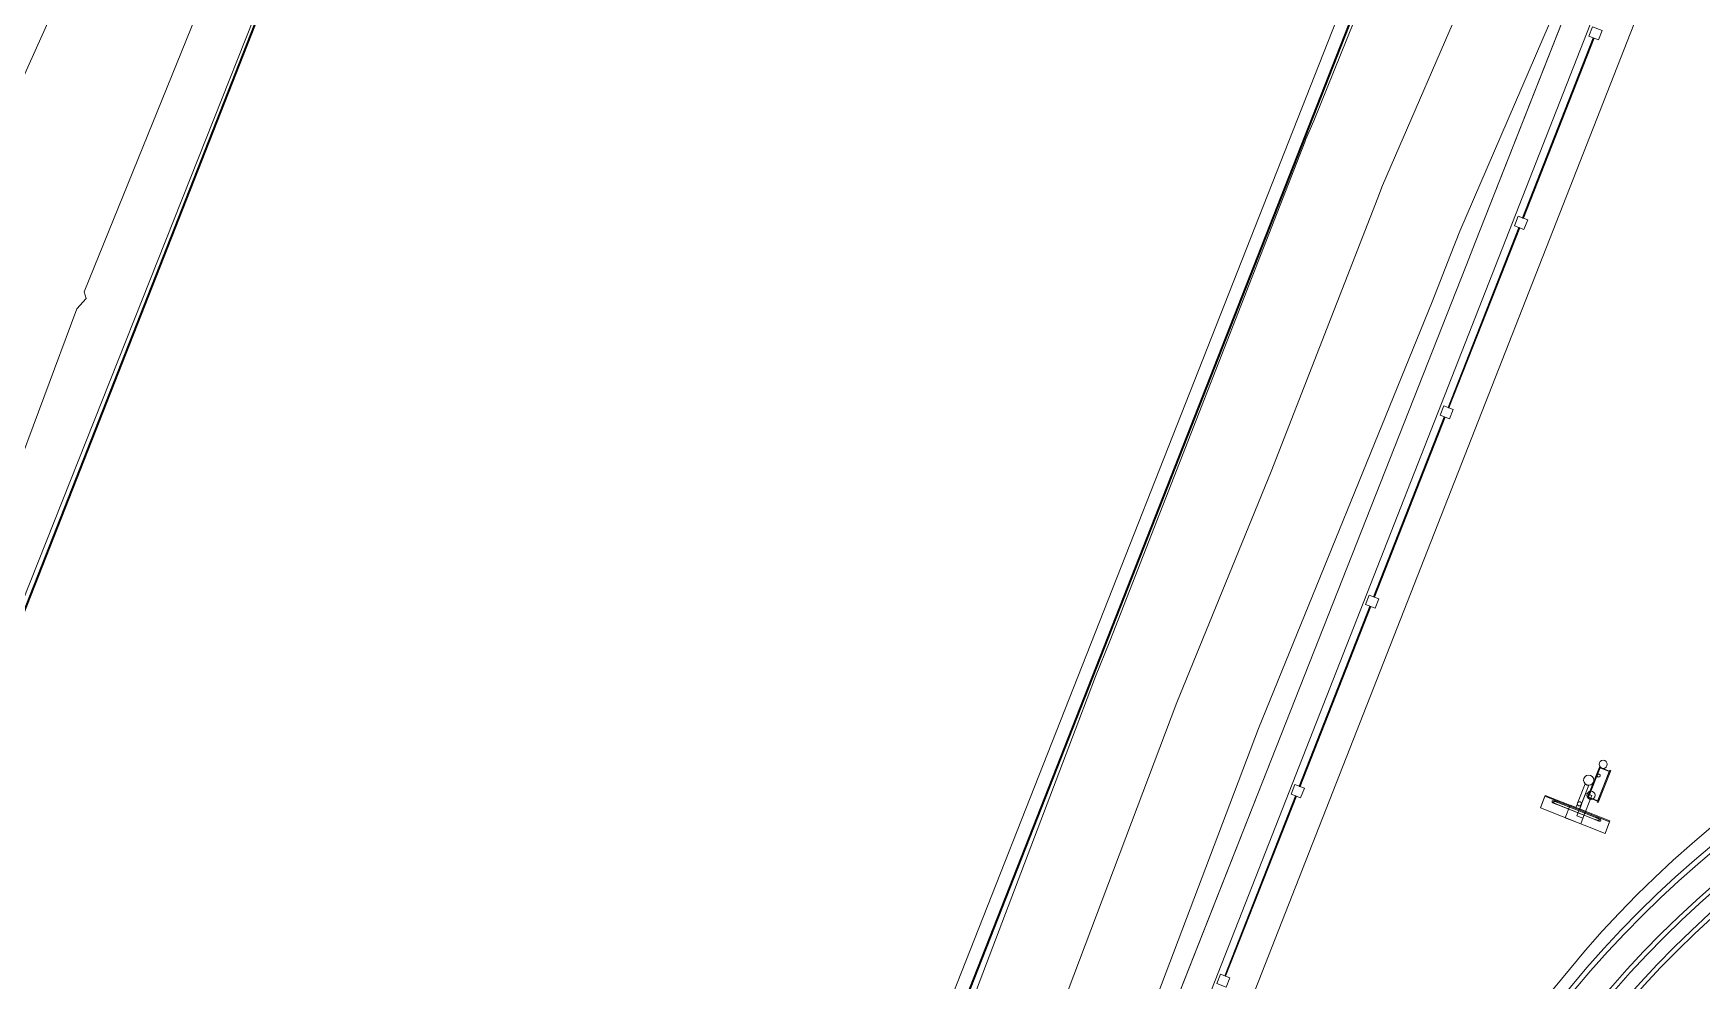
# Model space of a CAD drawing. Header units: metres. Extents: x -207 to 292, y -187 to 169.
# Drawn here: x -65.52 to -57.32, y -53.61 to -48.96 of the extents above; entities that cross this region are included whole.
import ezdxf

# ---------------------------------------------------------------- set-up
doc = ezdxf.new("R2010")
doc.units = ezdxf.units.M
for name, color, linetype, lineweight in [('A-GLAZ-CWMG', 7, 'Continuous', 9), ('C-TOPO', 7, 'Continuous', 9), ('C-TOPO-MAJR', 7, 'Continuous', 35), ('C-TOPO-MINR', 7, 'Continuous', 9), ('CERCO INTERIOR', 7, 'Continuous', 9), ('EQUIPOS PIS', 7, 'Continuous', 9), ('P-SANR-FIXT', 7, 'Continuous', 9), ('solera', 7, 'Continuous', 35)]:
    doc.layers.add(name, color=color, linetype=linetype, lineweight=lineweight)
doc.layers.add('PR10-ARQ-PL-001-Emplazamiento-C-1_dwg', color=7, linetype='Continuous', lineweight=9, true_color=0x767676)

# ---------------------------------------------------------------- blocks, each defined once
blk = doc.blocks.new('M_Estanque-Terraza - M_Estanque-Terraza-2331352-PLANTA EMPLAZAMIENTO ACTUALIZADO')
at = {"layer": 'P-SANR-FIXT'}
for radius, start in [(5.1516, 0), (5.1516, 0), (5.1266, 360), (5.1266, 360), (4.9983, 360), (4.9755, 360), (4.9059, 0), (4.8832, 0)]:
    blk.add_arc((0, 0), radius, start, 180, dxfattribs=at)
blk = doc.blocks.new('Circular Mullion - 5mm-2127248-PLANTA EMPLAZAMIENTO ACTUALIZADO')
at = {"layer": 'A-GLAZ-CWMG'}
for p, q in [((-107.6478, -45.3968), (-107.9974, -46.2801)), ((-107.6455, -45.3977), (-107.9951, -46.281)), ((-107.9951, -46.281), (-107.6455, -45.3977)), ((-107.9927, -46.2819), (-107.6432, -45.3986)), ((-107.6455, -45.3977), (-107.6478, -45.3968)), ((-107.6432, -45.3986), (-107.6455, -45.3977)), ((-107.9974, -46.2801), (-107.9951, -46.281)), ((-107.9951, -46.281), (-107.9927, -46.2819))]:
    blk.add_line(p, q, dxfattribs=at)
blk = doc.blocks.new('Rectangular Mullion - 50 x 50 mm-2128568-PLANTA EMPLAZAMIENTO ACTUALIZADO')
at = {"layer": 'A-GLAZ-CWMG'}
for p, q in [((0.025, 0.025), (-0.025, 0.025)), ((-0.025, 0.025), (-0.025, -0.025)), ((0.025, -0.025), (0.025, 0.025)), ((-0.025, -0.025), (0.025, -0.025))]:
    blk.add_line(p, q, dxfattribs=at)
blk = doc.blocks.new('Rectangular Mullion - 50 x 50 mm-2128569-PLANTA EMPLAZAMIENTO ACTUALIZADO')
at = {"layer": 'A-GLAZ-CWMG'}
for p, q in [((-0.025, -0.025), (-0.025, 0.025)), ((-0.025, 0.025), (0.025, 0.025)), ((0.025, 0.025), (0.025, -0.025)), ((0.025, -0.025), (-0.025, -0.025))]:
    blk.add_line(p, q, dxfattribs=at)
blk = doc.blocks.new('M_Tuberia Control-01 - M_Tuberia Control-01-2163993-PLANTA EMPLAZAMIENTO ACTUALIZADO')
at = {"layer": 'P-SANR-FIXT'}
for p, q in [((0.1525, 0.1709), (0.1475, 0.1709)), ((0.1475, 0.1709), (0.2138, 0.1709)), ((0.1475, 0.1709), (0.1475, -0.1709)), ((0.1475, 0.1709), (0.1475, -0.1709)), ((0.2138, 0.1709), (0.1525, 0.1709)), ((0.1525, 0.1709), (0.1525, -0.1709)), ((0.1525, 0.1709), (0.1525, -0.1709)), ((0.2138, -0.1709), (0.2138, 0.1709)), ((0.2138, 0.1709), (0.2138, -0.1709)), ((0.0845, 0.0836), (-0.0845, 0.0836)), ((-0.0845, 0.0836), (0.0845, 0.0836)), ((-0.0845, 0.0836), (-0.0845, 0.0784)), ((-0.0845, 0.0836), (-0.0845, 0.0784)), ((0.0845, 0.0784), (0.0845, 0.0836)), ((0.0845, 0.0836), (0.0845, 0.0784)), ((0.1573, 0.099), (0.1573, -0.0993)), ((0.1575, 0.1225), (0.1575, -0.1228)), ((0.1675, -0.1228), (0.1675, 0.1225)), ((0.1677, -0.0993), (0.1677, 0.099)), ((0.0845, 0.0784), (-0.0845, 0.0784)), ((-0.0845, 0.0784), (0.0845, 0.0784)), ((-0.0795, 0.0784), (0.0795, 0.0784)), ((0.0795, 0.0784), (-0.0795, 0.0784)), ((-0.0795, 0.025), (-0.0795, 0.0784)), ((-0.0795, 0.0784), (-0.0795, 0.025)), ((-0.0795, 0.025), (0.0795, 0.025)), ((0.0795, 0.025), (-0.0795, 0.025)), ((-0.077, 0.0784), (-0.077, 0.0294)), ((-0.077, 0.0294), (-0.077, 0.0784)), ((0.077, 0.0784), (-0.077, 0.0784)), ((-0.077, 0.0784), (0.077, 0.0784)), ((-0.077, 0.0294), (0.077, 0.0294)), ((0.077, 0.0294), (-0.077, 0.0294)), ((0.1244, 0.01), (0.0229, 0.01)), ((0.1244, 0.01), (0.0229, 0.01)), ((0.1841, 0.0423), (0.0646, 0.0423)), ((0.0646, 0.0423), (0.1841, 0.0423)), ((0.0646, 0.0423), (0.0646, 0.0103)), ((0.0646, 0.0423), (0.0646, 0.0103)), ((0.1841, 0.0103), (0.0646, 0.0103)), ((0.0646, 0.0103), (0.1841, 0.0103)), ((0.077, 0.0294), (0.077, 0.0784)), ((0.077, 0.0294), (0.077, 0.0784)), ((0.0795, 0.0784), (0.0795, 0.025)), ((0.0795, 0.0784), (0.0795, 0.025)), ((0.1475, 0.0111), (0.1244, 0.0111)), ((0.1244, 0.0111), (0.1244, 0.01)), ((0.2138, 0.0423), (0.1475, 0.0423)), ((0.1475, 0.0423), (0.2138, 0.0423)), ((0.1475, 0.0423), (0.1475, -0.0401)), ((0.1475, 0.0423), (0.1475, -0.0401)), ((0.1475, 0.0011), (0.1475, 0.0111)), ((0.1475, -0.0089), (0.1475, 0.0011)), ((0.1841, 0.0103), (0.1841, 0.0423)), ((0.1841, 0.0423), (0.1841, 0.0103)), ((0.2138, -0.0401), (0.2138, 0.0423)), ((0.2138, 0.0423), (0.2138, -0.0401)), ((0.0229, -0.01), (0.1244, -0.01)), ((0.0229, -0.01), (0.1244, -0.01)), ((0.129, -0.0089), (0.1475, -0.0089)), ((0.2138, -0.0401), (0.1475, -0.0401)), ((0.1475, -0.0401), (0.2138, -0.0401)), ((0.2138, -0.1709), (0.1475, -0.1709)), ((0.1475, -0.1709), (0.1525, -0.1709)), ((0.1525, -0.1709), (0.2138, -0.1709))]:
    blk.add_line(p, q, dxfattribs=at)
at = {"layer": 'P-SANR-FIXT', "flags": 128}
for points in [[(0.1573, 0.124), (0.1573, 0.124), (0.1573, 0.1239), (0.1573, 0.1238), (0.1573, 0.1237), (0.1573, 0.1235), (0.1573, 0.1233), (0.1573, 0.123), (0.1573, 0.1227), (0.1573, 0.1224), (0.1573, 0.122), (0.1573, 0.1216), (0.1573, 0.1212), (0.1573, 0.1207), (0.1573, 0.1202), (0.1573, 0.1196), (0.1573, 0.1191), (0.1573, 0.1184), (0.1573, 0.1178), (0.1573, 0.1171), (0.1573, 0.1164), (0.1573, 0.1157), (0.1573, 0.1149), (0.1573, 0.1142), (0.1573, 0.1133), (0.1573, 0.1125), (0.1573, 0.1117), (0.1573, 0.1108), (0.1573, 0.1099), (0.1573, 0.109), (0.1573, 0.1081), (0.1573, 0.1071), (0.1573, 0.1062), (0.1573, 0.1052), (0.1573, 0.1042), (0.1573, 0.1033), (0.1573, 0.1023), (0.1573, 0.1013), (0.1573, 0.1003), (0.1573, 0.0993), (0.1573, 0.099)], [(0.1677, 0.099), (0.1677, 0.1), (0.1677, 0.101), (0.1677, 0.102), (0.1677, 0.103), (0.1677, 0.104), (0.1677, 0.1049), (0.1677, 0.1059), (0.1677, 0.1069), (0.1677, 0.1078), (0.1677, 0.1087), (0.1677, 0.1097), (0.1677, 0.1105), (0.1677, 0.1114), (0.1677, 0.1123), (0.1677, 0.1131), (0.1677, 0.1139), (0.1677, 0.1147), (0.1677, 0.1155), (0.1677, 0.1162), (0.1677, 0.1169), (0.1677, 0.1176), (0.1677, 0.1183), (0.1677, 0.1189), (0.1677, 0.1195), (0.1677, 0.12), (0.1677, 0.1206), (0.1677, 0.1211), (0.1677, 0.1215), (0.1677, 0.1219), (0.1677, 0.1223), (0.1677, 0.1226), (0.1677, 0.123), (0.1677, 0.1232), (0.1677, 0.1235), (0.1677, 0.1236), (0.1677, 0.1238), (0.1677, 0.1239), (0.1677, 0.124), (0.1677, 0.124)], [(0.1573, -0.0993), (0.1573, -0.1003), (0.1573, -0.1013), (0.1573, -0.1023), (0.1573, -0.1033), (0.1573, -0.1042), (0.1573, -0.1052), (0.1573, -0.1062), (0.1573, -0.1071), (0.1573, -0.1081), (0.1573, -0.109), (0.1573, -0.1099), (0.1573, -0.1108), (0.1573, -0.1117), (0.1573, -0.1126), (0.1573, -0.1134), (0.1573, -0.1142), (0.1573, -0.115), (0.1573, -0.1158), (0.1573, -0.1165), (0.1573, -0.1172), (0.1573, -0.1179), (0.1573, -0.1185), (0.1573, -0.1192), (0.1573, -0.1198), (0.1573, -0.1203), (0.1573, -0.1208), (0.1573, -0.1213), (0.1573, -0.1218), (0.1573, -0.1222), (0.1573, -0.1226), (0.1573, -0.1229), (0.1573, -0.1232), (0.1573, -0.1235), (0.1573, -0.1237), (0.1573, -0.1239), (0.1573, -0.1241), (0.1573, -0.1242), (0.1573, -0.1242), (0.1573, -0.1243)], [(0.1677, -0.1243), (0.1677, -0.1243), (0.1677, -0.1242), (0.1677, -0.1241), (0.1677, -0.124), (0.1677, -0.1238), (0.1677, -0.1236), (0.1677, -0.1233), (0.1677, -0.123), (0.1677, -0.1227), (0.1677, -0.1223), (0.1677, -0.1219), (0.1677, -0.1215), (0.1677, -0.121), (0.1677, -0.1205), (0.1677, -0.1199), (0.1677, -0.1193), (0.1677, -0.1187), (0.1677, -0.1181), (0.1677, -0.1174), (0.1677, -0.1167), (0.1677, -0.116), (0.1677, -0.1152), (0.1677, -0.1144), (0.1677, -0.1136), (0.1677, -0.1128), (0.1677, -0.1119), (0.1677, -0.1111), (0.1677, -0.1102), (0.1677, -0.1093), (0.1677, -0.1083), (0.1677, -0.1074), (0.1677, -0.1064), (0.1677, -0.1055), (0.1677, -0.1045), (0.1677, -0.1035), (0.1677, -0.1025), (0.1677, -0.1015), (0.1677, -0.1005), (0.1677, -0.0995), (0.1677, -0.0993)]]:
    blk.add_lwpolyline(points, dxfattribs=at)
at = {"layer": 'P-SANR-FIXT'}
for centre, radius, start, end in [((0.1625, 0.124), 0.00518, 90, 270), ((0.1625, 0.124), 0.00518, 270, 90), ((-0.099, 0.0375), 0.02, 0, 180), ((-0.099, 0.0375), 0.02, 360, 180), ((-0.099, 0.0375), 0.02, 180, 360), ((-0.099, 0.0375), 0.02, 180, 360), ((-0.0394, 0.0375), 0.0075, 0, 180), ((-0.0394, 0.0375), 0.0075, 0, 180), ((-0.0394, 0.0375), 0.0075, 180, 360), ((-0.0394, 0.0375), 0.0075, 180, 0), ((0, 0), 0.025, 0, 180), ((0, 0), 0.025, 0, 180), ((0, 0), 0.025, 180, 360), ((0, 0), 0.025, 180, 0), ((0.0646, 0.0375), 0.02, 0, 180), ((0.0646, 0.0375), 0.02, 0, 180), ((0.0646, 0.0375), 0.02, 180, 360), ((0.0646, 0.0375), 0.02, 180, 0), ((0.1244, 0), 0.01, 0, 180), ((0.1244, 0), 0.01, 0, 180), ((0.1244, 0), 0.01, 180, 360), ((0.1244, 0), 0.01, 180, 0), ((0.1625, -0.1243), 0.00518, 90, 270), ((0.1625, -0.1243), 0.00518, 270, 90)]:
    blk.add_arc(centre, radius, start, end, dxfattribs=at)
for points, knots in [([(0.1625, 0.1188), (0.1622, 0.1188), (0.1617, 0.1189), (0.161, 0.119), (0.1606, 0.1192), (0.1602, 0.1194), (0.1598, 0.1196), (0.1595, 0.1198), (0.1591, 0.1201), (0.1588, 0.1203), (0.1586, 0.1206), (0.1584, 0.1209), (0.1582, 0.1211), (0.1581, 0.1212), (0.158, 0.1214), (0.1579, 0.1216), (0.1578, 0.1219), (0.1577, 0.1221), (0.1576, 0.1223), (0.1576, 0.1224), (0.1576, 0.1224), (0.1575, 0.1225), (0.1575, 0.1225), (0.1575, 0.1225), (0.1576, 0.1224), (0.1576, 0.1224), (0.1576, 0.1223), (0.1577, 0.1221), (0.1578, 0.1219), (0.1579, 0.1216), (0.158, 0.1214), (0.1581, 0.1212), (0.1582, 0.1211), (0.1584, 0.1209), (0.1586, 0.1206), (0.1588, 0.1203), (0.1591, 0.1201), (0.1595, 0.1198), (0.1598, 0.1196), (0.1602, 0.1194), (0.1606, 0.1192), (0.161, 0.119), (0.1617, 0.1189), (0.1622, 0.1188), (0.1625, 0.1188)], [0, 0, 0, 0, 0.055556, 0.083333, 0.111111, 0.138889, 0.166667, 0.194444, 0.222222, 0.25, 0.277778, 0.305556, 0.319444, 0.333333, 0.347222, 0.361111, 0.388889, 0.416667, 0.430556, 0.444444, 0.458333, 0.472222, 0.5, 0.527778, 0.541667, 0.555556, 0.569444, 0.583333, 0.611111, 0.638889, 0.652778, 0.666667, 0.680556, 0.694444, 0.722222, 0.75, 0.777778, 0.805556, 0.833333, 0.861111, 0.888889, 0.916667, 0.944444, 1, 1, 1, 1]), ([(0.1625, 0.1188), (0.1628, 0.1188), (0.1633, 0.1189), (0.164, 0.119), (0.1644, 0.1192), (0.1648, 0.1194), (0.1652, 0.1196), (0.1655, 0.1198), (0.1659, 0.1201), (0.1662, 0.1203), (0.1664, 0.1206), (0.1666, 0.1209), (0.1668, 0.1211), (0.1669, 0.1212), (0.167, 0.1214), (0.1671, 0.1216), (0.1672, 0.1219), (0.1673, 0.1221), (0.1674, 0.1223), (0.1674, 0.1224), (0.1674, 0.1224), (0.1675, 0.1225), (0.1675, 0.1225), (0.1675, 0.1225), (0.1674, 0.1224), (0.1674, 0.1224), (0.1674, 0.1223), (0.1673, 0.1221), (0.1672, 0.1219), (0.1671, 0.1216), (0.167, 0.1214), (0.1669, 0.1212), (0.1668, 0.1211), (0.1666, 0.1209), (0.1664, 0.1206), (0.1662, 0.1203), (0.1659, 0.1201), (0.1655, 0.1198), (0.1652, 0.1196), (0.1648, 0.1194), (0.1644, 0.1192), (0.164, 0.119), (0.1633, 0.1189), (0.1628, 0.1188), (0.1625, 0.1188)], [0, 0, 0, 0, 0.055556, 0.083333, 0.111111, 0.138889, 0.166667, 0.194444, 0.222222, 0.25, 0.277778, 0.305556, 0.319444, 0.333333, 0.347222, 0.361111, 0.388889, 0.416667, 0.430556, 0.444444, 0.458333, 0.472222, 0.5, 0.527778, 0.541667, 0.555556, 0.569444, 0.583333, 0.611111, 0.638889, 0.652778, 0.666667, 0.680556, 0.694444, 0.722222, 0.75, 0.777778, 0.805556, 0.833333, 0.861111, 0.888889, 0.916667, 0.944444, 1, 1, 1, 1]), ([(0.025, 0), (0.025, 0.0008), (0.0249, 0.0023), (0.0245, 0.0051), (0.0239, 0.0073), (0.0234, 0.0088), (0.0232, 0.0094), (0.023, 0.0097), (0.0229, 0.0099), (0.0229, 0.01), (0.0229, 0.01)], [0, 0, 0, 0, 0.142857, 0.285714, 0.571429, 0.678571, 0.785714, 0.839286, 0.892857, 1, 1, 1, 1]), ([(0.0229, 0.01), (0.0229, 0.01), (0.023, 0.0098), (0.0234, 0.0088), (0.0242, 0.0067), (0.0248, 0.0034), (0.025, 0.0012), (0.025, 0)], [0, 0, 0, 0, 0.142857, 0.285714, 0.571429, 0.785714, 1, 1, 1, 1]), ([(0.025, 0), (0.025, 0.0008), (0.0249, 0.0023), (0.0245, 0.0051), (0.0239, 0.0073), (0.0234, 0.0088), (0.0232, 0.0094), (0.023, 0.0097), (0.0229, 0.0099), (0.0229, 0.01), (0.0229, 0.01)], [0, 0, 0, 0, 0.142857, 0.285714, 0.571429, 0.678571, 0.785714, 0.839286, 0.892857, 1, 1, 1, 1]), ([(0.0229, 0.01), (0.0229, 0.01), (0.023, 0.0098), (0.0234, 0.0088), (0.0242, 0.0067), (0.0248, 0.0034), (0.025, 0.0012), (0.025, 0)], [0, 0, 0, 0, 0.142857, 0.285714, 0.571429, 0.785714, 1, 1, 1, 1]), ([(0.025, 0), (0.025, -0.0008), (0.0249, -0.0023), (0.0245, -0.0051), (0.0239, -0.0073), (0.0234, -0.0088), (0.0232, -0.0094), (0.023, -0.0097), (0.0229, -0.0099), (0.0229, -0.01), (0.0229, -0.01)], [0, 0, 0, 0, 0.142857, 0.285714, 0.571429, 0.678571, 0.785714, 0.839286, 0.892857, 1, 1, 1, 1]), ([(0.0229, -0.01), (0.0229, -0.01), (0.023, -0.0098), (0.0234, -0.0088), (0.0242, -0.0067), (0.0248, -0.0034), (0.025, -0.0012), (0.025, 0)], [0, 0, 0, 0, 0.142857, 0.285714, 0.571429, 0.785714, 1, 1, 1, 1]), ([(0.025, 0), (0.025, -0.0008), (0.0249, -0.0023), (0.0245, -0.0051), (0.0239, -0.0073), (0.0234, -0.0088), (0.0232, -0.0094), (0.023, -0.0097), (0.0229, -0.0099), (0.0229, -0.01), (0.0229, -0.01)], [0, 0, 0, 0, 0.142857, 0.285714, 0.571429, 0.678571, 0.785714, 0.839286, 0.892857, 1, 1, 1, 1]), ([(0.0229, -0.01), (0.0229, -0.01), (0.023, -0.0098), (0.0234, -0.0088), (0.0242, -0.0067), (0.0248, -0.0034), (0.025, -0.0012), (0.025, 0)], [0, 0, 0, 0, 0.142857, 0.285714, 0.571429, 0.785714, 1, 1, 1, 1]), ([(0.1144, 0), (0.1144, 0.0005), (0.1144, 0.0011), (0.1146, 0.002), (0.1147, 0.0027), (0.1149, 0.0033), (0.1151, 0.0039), (0.1154, 0.0045), (0.1157, 0.005), (0.116, 0.0055), (0.1164, 0.006), (0.1167, 0.0065), (0.1171, 0.0069), (0.1175, 0.0073), (0.118, 0.0078), (0.1186, 0.0082), (0.1192, 0.0086), (0.1198, 0.0089), (0.1209, 0.0094), (0.1224, 0.0099), (0.1237, 0.01), (0.1244, 0.01)], [0, 0, 0, 0, 0.071429, 0.107143, 0.142857, 0.178571, 0.214286, 0.25, 0.285714, 0.321429, 0.357143, 0.392857, 0.428571, 0.464286, 0.5, 0.571429, 0.607143, 0.642857, 0.714286, 0.857143, 1, 1, 1, 1]), ([(0.1244, 0.01), (0.1237, 0.01), (0.1224, 0.0099), (0.1209, 0.0094), (0.1198, 0.0089), (0.1192, 0.0086), (0.1188, 0.0083), (0.1183, 0.008), (0.1179, 0.0076), (0.1175, 0.0073), (0.1171, 0.0069), (0.1167, 0.0065), (0.1164, 0.006), (0.116, 0.0055), (0.1157, 0.005), (0.1154, 0.0045), (0.1151, 0.0039), (0.1149, 0.0033), (0.1147, 0.0027), (0.1146, 0.002), (0.1144, 0.0011), (0.1144, 0.0005), (0.1144, 0)], [0, 0, 0, 0, 0.142857, 0.285714, 0.357143, 0.392857, 0.428571, 0.464286, 0.5, 0.535714, 0.571429, 0.607143, 0.642857, 0.678571, 0.714286, 0.75, 0.785714, 0.821429, 0.857143, 0.892857, 0.928571, 1, 1, 1, 1]), ([(0.1144, 0), (0.1144, 0.0005), (0.1144, 0.0011), (0.1146, 0.002), (0.1147, 0.0027), (0.1149, 0.0033), (0.1151, 0.0039), (0.1154, 0.0045), (0.1157, 0.005), (0.116, 0.0055), (0.1164, 0.006), (0.1167, 0.0065), (0.1171, 0.0069), (0.1175, 0.0073), (0.118, 0.0078), (0.1186, 0.0082), (0.1192, 0.0086), (0.1198, 0.0089), (0.1209, 0.0094), (0.1224, 0.0099), (0.1237, 0.01), (0.1244, 0.01)], [0, 0, 0, 0, 0.071429, 0.107143, 0.142857, 0.178571, 0.214286, 0.25, 0.285714, 0.321429, 0.357143, 0.392857, 0.428571, 0.464286, 0.5, 0.571429, 0.607143, 0.642857, 0.714286, 0.857143, 1, 1, 1, 1]), ([(0.1244, 0.01), (0.1237, 0.01), (0.1224, 0.0099), (0.1209, 0.0094), (0.1198, 0.0089), (0.1192, 0.0086), (0.1188, 0.0083), (0.1183, 0.008), (0.1179, 0.0076), (0.1175, 0.0073), (0.1171, 0.0069), (0.1167, 0.0065), (0.1164, 0.006), (0.116, 0.0055), (0.1157, 0.005), (0.1154, 0.0045), (0.1151, 0.0039), (0.1149, 0.0033), (0.1147, 0.0027), (0.1146, 0.002), (0.1144, 0.0011), (0.1144, 0.0005), (0.1144, 0)], [0, 0, 0, 0, 0.142857, 0.285714, 0.357143, 0.392857, 0.428571, 0.464286, 0.5, 0.535714, 0.571429, 0.607143, 0.642857, 0.678571, 0.714286, 0.75, 0.785714, 0.821429, 0.857143, 0.892857, 0.928571, 1, 1, 1, 1]), ([(0.1343, 0.0011), (0.1342, 0.0016), (0.1341, 0.0022), (0.1339, 0.003), (0.1337, 0.0036), (0.1334, 0.0042), (0.1332, 0.0048), (0.1329, 0.0052), (0.1327, 0.0056), (0.1325, 0.0058), (0.1323, 0.0061), (0.1321, 0.0064), (0.1318, 0.0067), (0.1314, 0.0071), (0.1311, 0.0074), (0.1309, 0.0075), (0.1307, 0.0077), (0.1304, 0.008), (0.13, 0.0082), (0.1296, 0.0085), (0.1293, 0.0087), (0.1292, 0.0088), (0.1291, 0.0088), (0.1289, 0.0089), (0.1288, 0.009), (0.1285, 0.0091), (0.128, 0.0093), (0.1276, 0.0095), (0.1272, 0.0096), (0.1269, 0.0097), (0.1266, 0.0098), (0.1262, 0.0098), (0.1255, 0.01), (0.1248, 0.01), (0.1244, 0.01)], [0, 0, 0, 0, 0.083333, 0.125, 0.166667, 0.208333, 0.25, 0.291667, 0.3125, 0.333333, 0.354167, 0.375, 0.416667, 0.458333, 0.479167, 0.5, 0.520833, 0.541667, 0.583333, 0.625, 0.645833, 0.65625, 0.666667, 0.677083, 0.6875, 0.708333, 0.75, 0.791667, 0.8125, 0.833333, 0.854167, 0.875, 0.916667, 1, 1, 1, 1]), ([(0.1244, 0.01), (0.1248, 0.01), (0.1255, 0.01), (0.1262, 0.0098), (0.1266, 0.0098), (0.1269, 0.0097), (0.1272, 0.0096), (0.1276, 0.0095), (0.128, 0.0093), (0.1285, 0.0091), (0.1288, 0.009), (0.1289, 0.0089), (0.1291, 0.0088), (0.1292, 0.0088), (0.1293, 0.0087), (0.1296, 0.0085), (0.13, 0.0082), (0.1304, 0.008), (0.1307, 0.0077), (0.1309, 0.0075), (0.1311, 0.0074), (0.1314, 0.0071), (0.1318, 0.0067), (0.1321, 0.0064), (0.1323, 0.0061), (0.1325, 0.0058), (0.1327, 0.0056), (0.1329, 0.0052), (0.1332, 0.0048), (0.1334, 0.0042), (0.1337, 0.0036), (0.1339, 0.003), (0.1341, 0.0022), (0.1342, 0.0016), (0.1343, 0.0011)], [0, 0, 0, 0, 0.083333, 0.125, 0.145833, 0.166667, 0.1875, 0.208333, 0.25, 0.291667, 0.3125, 0.322917, 0.333333, 0.34375, 0.354167, 0.375, 0.416667, 0.458333, 0.479167, 0.5, 0.520833, 0.541667, 0.583333, 0.625, 0.645833, 0.666667, 0.6875, 0.708333, 0.75, 0.791667, 0.833333, 0.875, 0.916667, 1, 1, 1, 1]), ([(0.1344, 0), (0.1344, -0.0006), (0.1343, -0.0015), (0.134, -0.0025), (0.1337, -0.0036), (0.1332, -0.0047), (0.1324, -0.0059), (0.1317, -0.0068), (0.1312, -0.0073), (0.1309, -0.0075), (0.1307, -0.0077), (0.1305, -0.0079), (0.1302, -0.0081), (0.1299, -0.0084), (0.1295, -0.0086), (0.1293, -0.0087), (0.1292, -0.0087), (0.1291, -0.0088), (0.129, -0.0088), (0.129, -0.0089), (0.129, -0.0088), (0.1291, -0.0088), (0.1292, -0.0087), (0.1293, -0.0087), (0.1295, -0.0086), (0.1299, -0.0084), (0.1302, -0.0081), (0.1305, -0.0079), (0.1307, -0.0077), (0.1309, -0.0075), (0.1312, -0.0073), (0.1317, -0.0068), (0.1324, -0.0059), (0.1332, -0.0047), (0.1337, -0.0036), (0.134, -0.0025), (0.1343, -0.0015), (0.1344, -0.0006), (0.1344, 0)], [0, 0, 0, 0, 0.055556, 0.083333, 0.111111, 0.166667, 0.222222, 0.277778, 0.305556, 0.319444, 0.333333, 0.347222, 0.361111, 0.388889, 0.416667, 0.430556, 0.444444, 0.458333, 0.472222, 0.5, 0.527778, 0.541667, 0.555556, 0.569444, 0.583333, 0.611111, 0.638889, 0.652778, 0.666667, 0.680556, 0.694444, 0.722222, 0.777778, 0.833333, 0.888889, 0.916667, 0.944444, 1, 1, 1, 1]), ([(0.1244, -0.01), (0.1237, -0.01), (0.1224, -0.0099), (0.1209, -0.0094), (0.1198, -0.0089), (0.1192, -0.0086), (0.1188, -0.0083), (0.1183, -0.008), (0.1179, -0.0076), (0.1175, -0.0073), (0.1171, -0.0069), (0.1167, -0.0065), (0.1164, -0.006), (0.116, -0.0055), (0.1157, -0.005), (0.1154, -0.0045), (0.1151, -0.0039), (0.1149, -0.0033), (0.1147, -0.0027), (0.1146, -0.002), (0.1144, -0.0011), (0.1144, -0.0005), (0.1144, 0)], [0, 0, 0, 0, 0.142857, 0.285714, 0.357143, 0.392857, 0.428571, 0.464286, 0.5, 0.535714, 0.571429, 0.607143, 0.642857, 0.678571, 0.714286, 0.75, 0.785714, 0.821429, 0.857143, 0.892857, 0.928571, 1, 1, 1, 1]), ([(0.1144, 0), (0.1144, -0.0005), (0.1144, -0.0011), (0.1146, -0.002), (0.1147, -0.0027), (0.1149, -0.0033), (0.1151, -0.0039), (0.1154, -0.0045), (0.1157, -0.005), (0.116, -0.0055), (0.1164, -0.006), (0.1167, -0.0065), (0.1171, -0.0069), (0.1175, -0.0073), (0.118, -0.0078), (0.1186, -0.0082), (0.1192, -0.0086), (0.1198, -0.0089), (0.1209, -0.0094), (0.1224, -0.0099), (0.1237, -0.01), (0.1244, -0.01)], [0, 0, 0, 0, 0.071429, 0.107143, 0.142857, 0.178571, 0.214286, 0.25, 0.285714, 0.321429, 0.357143, 0.392857, 0.428571, 0.464286, 0.5, 0.571429, 0.607143, 0.642857, 0.714286, 0.857143, 1, 1, 1, 1]), ([(0.1144, 0), (0.1144, -0.0005), (0.1144, -0.0011), (0.1146, -0.002), (0.1147, -0.0027), (0.1149, -0.0033), (0.1151, -0.0039), (0.1154, -0.0045), (0.1157, -0.005), (0.116, -0.0055), (0.1164, -0.006), (0.1167, -0.0065), (0.1171, -0.0069), (0.1175, -0.0073), (0.118, -0.0078), (0.1186, -0.0082), (0.1192, -0.0086), (0.1198, -0.0089), (0.1209, -0.0094), (0.1224, -0.0099), (0.1237, -0.01), (0.1244, -0.01)], [0, 0, 0, 0, 0.071429, 0.107143, 0.142857, 0.178571, 0.214286, 0.25, 0.285714, 0.321429, 0.357143, 0.392857, 0.428571, 0.464286, 0.5, 0.571429, 0.607143, 0.642857, 0.714286, 0.857143, 1, 1, 1, 1]), ([(0.1244, -0.01), (0.1237, -0.01), (0.1224, -0.0099), (0.1209, -0.0094), (0.1198, -0.0089), (0.1192, -0.0086), (0.1188, -0.0083), (0.1183, -0.008), (0.1179, -0.0076), (0.1175, -0.0073), (0.1171, -0.0069), (0.1167, -0.0065), (0.1164, -0.006), (0.116, -0.0055), (0.1157, -0.005), (0.1154, -0.0045), (0.1151, -0.0039), (0.1149, -0.0033), (0.1147, -0.0027), (0.1146, -0.002), (0.1144, -0.0011), (0.1144, -0.0005), (0.1144, 0)], [0, 0, 0, 0, 0.142857, 0.285714, 0.357143, 0.392857, 0.428571, 0.464286, 0.5, 0.535714, 0.571429, 0.607143, 0.642857, 0.678571, 0.714286, 0.75, 0.785714, 0.821429, 0.857143, 0.892857, 0.928571, 1, 1, 1, 1]), ([(0.1625, -0.1191), (0.1622, -0.1191), (0.1617, -0.1191), (0.161, -0.1193), (0.1606, -0.1194), (0.1602, -0.1196), (0.1598, -0.1198), (0.1595, -0.1201), (0.1591, -0.1203), (0.1588, -0.1206), (0.1586, -0.1209), (0.1584, -0.1211), (0.1582, -0.1213), (0.1581, -0.1215), (0.158, -0.1216), (0.1579, -0.1218), (0.1578, -0.1221), (0.1577, -0.1224), (0.1576, -0.1225), (0.1576, -0.1226), (0.1576, -0.1227), (0.1575, -0.1228), (0.1575, -0.1228), (0.1575, -0.1228), (0.1576, -0.1227), (0.1576, -0.1226), (0.1576, -0.1225), (0.1577, -0.1224), (0.1578, -0.1221), (0.1579, -0.1218), (0.158, -0.1216), (0.1581, -0.1215), (0.1582, -0.1213), (0.1584, -0.1211), (0.1586, -0.1209), (0.1588, -0.1206), (0.1591, -0.1203), (0.1595, -0.1201), (0.1598, -0.1198), (0.1602, -0.1196), (0.1606, -0.1194), (0.161, -0.1193), (0.1617, -0.1191), (0.1622, -0.1191), (0.1625, -0.1191)], [0, 0, 0, 0, 0.055556, 0.083333, 0.111111, 0.138889, 0.166667, 0.194444, 0.222222, 0.25, 0.277778, 0.305556, 0.319444, 0.333333, 0.347222, 0.361111, 0.388889, 0.416667, 0.430556, 0.444444, 0.458333, 0.472222, 0.5, 0.527778, 0.541667, 0.555556, 0.569444, 0.583333, 0.611111, 0.638889, 0.652778, 0.666667, 0.680556, 0.694444, 0.722222, 0.75, 0.777778, 0.805556, 0.833333, 0.861111, 0.888889, 0.916667, 0.944444, 1, 1, 1, 1]), ([(0.1625, -0.1191), (0.1628, -0.1191), (0.1633, -0.1191), (0.164, -0.1193), (0.1644, -0.1194), (0.1648, -0.1196), (0.1652, -0.1198), (0.1655, -0.1201), (0.1659, -0.1203), (0.1662, -0.1206), (0.1664, -0.1209), (0.1666, -0.1211), (0.1668, -0.1213), (0.1669, -0.1215), (0.167, -0.1216), (0.1671, -0.1218), (0.1672, -0.1221), (0.1673, -0.1224), (0.1674, -0.1225), (0.1674, -0.1226), (0.1674, -0.1227), (0.1675, -0.1228), (0.1675, -0.1228), (0.1675, -0.1228), (0.1674, -0.1227), (0.1674, -0.1226), (0.1674, -0.1225), (0.1673, -0.1224), (0.1672, -0.1221), (0.1671, -0.1218), (0.167, -0.1216), (0.1669, -0.1215), (0.1668, -0.1213), (0.1666, -0.1211), (0.1664, -0.1209), (0.1662, -0.1206), (0.1659, -0.1203), (0.1655, -0.1201), (0.1652, -0.1198), (0.1648, -0.1196), (0.1644, -0.1194), (0.164, -0.1193), (0.1633, -0.1191), (0.1628, -0.1191), (0.1625, -0.1191)], [0, 0, 0, 0, 0.055556, 0.083333, 0.111111, 0.138889, 0.166667, 0.194444, 0.222222, 0.25, 0.277778, 0.305556, 0.319444, 0.333333, 0.347222, 0.361111, 0.388889, 0.416667, 0.430556, 0.444444, 0.458333, 0.472222, 0.5, 0.527778, 0.541667, 0.555556, 0.569444, 0.583333, 0.611111, 0.638889, 0.652778, 0.666667, 0.680556, 0.694444, 0.722222, 0.75, 0.777778, 0.805556, 0.833333, 0.861111, 0.888889, 0.916667, 0.944444, 1, 1, 1, 1])]:
    blk.add_open_spline(points, degree=3, knots=knots, dxfattribs=at)
for points in [[(0.1344, 0), (0.1344, 0.0002), (0.1343, 0.0006), (0.1343, 0.0009), (0.1343, 0.0011)], [(0.1343, 0.0011), (0.1343, 0.0009), (0.1343, 0.0006), (0.1344, 0.0002), (0.1344, 0)]]:
    blk.add_open_spline(points, degree=3, dxfattribs=at)
blk = doc.blocks.new('YADRAN_LASQUEMAS_ARQ_MO_002_TERRAZAS_rvt-1-PLANTA EMPLAZAMIENTO ACTUALIZADO')
at = {"layer": 'A-GLAZ-CWMG', "lineweight": 9, "extrusion": (0, 0, -1), "rotation": 291.4608217990221}
for name, p in [('Rectangular Mullion - 50 x 50 mm-2128568-PLANTA EMPLAZAMIENTO ACTUALIZADO', (57.8443, -48.9592)), ('Rectangular Mullion - 50 x 50 mm-2128569-PLANTA EMPLAZAMIENTO ACTUALIZADO', (57.8443, -48.9592)), ('Rectangular Mullion - 50 x 50 mm-2128568-PLANTA EMPLAZAMIENTO ACTUALIZADO', (58.2102, -49.8899)), ('Rectangular Mullion - 50 x 50 mm-2128569-PLANTA EMPLAZAMIENTO ACTUALIZADO', (58.2102, -49.8899)), ('Rectangular Mullion - 50 x 50 mm-2128568-PLANTA EMPLAZAMIENTO ACTUALIZADO', (58.5761, -50.8205)), ('Rectangular Mullion - 50 x 50 mm-2128569-PLANTA EMPLAZAMIENTO ACTUALIZADO', (58.5761, -50.8205)), ('Rectangular Mullion - 50 x 50 mm-2128568-PLANTA EMPLAZAMIENTO ACTUALIZADO', (58.9419, -51.7512)), ('Rectangular Mullion - 50 x 50 mm-2128569-PLANTA EMPLAZAMIENTO ACTUALIZADO', (58.9419, -51.7512)), ('Rectangular Mullion - 50 x 50 mm-2128568-PLANTA EMPLAZAMIENTO ACTUALIZADO', (59.3078, -52.6819)), ('Rectangular Mullion - 50 x 50 mm-2128569-PLANTA EMPLAZAMIENTO ACTUALIZADO', (59.3078, -52.6819)), ('Rectangular Mullion - 50 x 50 mm-2128568-PLANTA EMPLAZAMIENTO ACTUALIZADO', (59.6737, -53.6125)), ('Rectangular Mullion - 50 x 50 mm-2128569-PLANTA EMPLAZAMIENTO ACTUALIZADO', (59.6737, -53.6125))]:
    blk.add_blockref(name, p, dxfattribs=at)
at = {"layer": 'A-GLAZ-CWMG', "lineweight": 9}
for p, rotation in [((-165.7439, -95.5068), 180.1291782009755), ((-165.7439, -95.5068), 180.1291782009755), ((-165.7439, -95.5068), 180.1291782009755), ((-165.7439, -95.5068), 180.1291782009755), ((-166.1098, -96.4375), 180.1291782009783), ((-166.1098, -96.4375), 180.1291782009783), ((-166.1098, -96.4375), 180.1291782009783), ((-166.1098, -96.4375), 180.1291782009783), ((-166.4757, -97.3682), 180.1291782009783), ((-166.4757, -97.3682), 180.1291782009783), ((-166.4757, -97.3682), 180.1291782009783), ((-166.4757, -97.3682), 180.1291782009783), ((-166.8415, -98.2988), 180.1291782009755), ((-166.8415, -98.2988), 180.1291782009755), ((-166.8415, -98.2988), 180.1291782009783), ((-166.8415, -98.2988), 180.1291782009783), ((-167.2074, -99.2295), 180.1291782009783), ((-167.2074, -99.2295), 180.1291782009783), ((-167.2074, -99.2295), 180.1291782009783), ((-167.2074, -99.2295), 180.1291782009783)]:
    blk.add_blockref('Circular Mullion - 5mm-2127248-PLANTA EMPLAZAMIENTO ACTUALIZADO', p, dxfattribs=dict(at, rotation=rotation))
at = {"layer": 'P-SANR-FIXT', "lineweight": 9}
for name, p, rotation in [('M_Estanque-Terraza - M_Estanque-Terraza-2331352-PLANTA EMPLAZAMIENTO ACTUALIZADO', (-53.9893, -56.9188), 73.44705275205663), ('M_Tuberia Control-01 - M_Tuberia Control-01-2163993-PLANTA EMPLAZAMIENTO ACTUALIZADO', (-57.878, -52.6281), 248.4099999999985)]:
    blk.add_blockref(name, p, dxfattribs=dict(at, rotation=rotation))
blk = doc.blocks.new('PR10-ARQ-PL-001-Emplazamiento-C-1_dwg-674643-PLANTA EMPLAZAMIENTO ACTUALIZADO')
at = {"layer": 'C-TOPO', "flags": 128}
for points in [[(-71.8383, -65.2199), (-71.212, -64.6253), (-70.6548, -63.9654), (-70.1735, -63.2484), (-69.7739, -62.4828), (-54.4726, -23.6109)], [(-71.8383, -65.2199), (-71.212, -64.6253), (-70.6548, -63.9654), (-70.1735, -63.2484), (-69.7739, -62.4828), (-54.4726, -23.6109)], [(-72.4963, -65.73), (-70.1118, -62.965), (-69.1826, -60.839), (-63.6918, -47.004), (-60.8883, -39.938), (-50.0873, -12.602), (-46.44, -3.287), (-41.4612, 9.619), (-41.2349, 10.888), (-41.4753, 13.094), (-42.085, 14.749), (-43.2795, 16.487), (-45.8128, 18.344)], [(-45.1633, -13.6217), (-58.6543, -47.8947), (-65.3734, -64.9642), (-65.5549, -65.8114), (-65.638, -66.6738), (-65.6215, -67.5401), (-65.5057, -68.3987), (-65.2922, -69.2384), (-65.2408, -69.3733), (-64.9836, -70.048), (-64.5842, -70.8169), (-64.0992, -71.5348), (-63.535, -72.1923), (-62.899, -72.7808), (-62.1997, -73.2923), (-61.4463, -73.7202), (-49.7008, -78.3357), (-47.3327, -79.2663), (-34.5353, -84.2951), (-34.5071, -84.3062), (-33.6574, -84.4757), (-32.7939, -84.5477), (-31.9279, -84.5212)], [(-31.9279, -84.5212), (-32.7939, -84.5477), (-33.6574, -84.4757), (-34.5071, -84.3062), (-34.5353, -84.2951), (-47.3327, -79.2663), (-49.7008, -78.3357), (-61.4463, -73.7202), (-62.1997, -73.2923), (-62.899, -72.7808), (-63.535, -72.1923), (-64.0992, -71.5348), (-64.5842, -70.8169), (-64.9836, -70.048), (-65.2408, -69.3733), (-65.2922, -69.2384), (-65.5057, -68.3987), (-65.6215, -67.5401), (-65.638, -66.6738), (-65.5549, -65.8114), (-65.3734, -64.9642), (-58.6543, -47.8947), (-45.1633, -13.6217)], [(-38.5222, 3.3725), (-63.7955, -60.7665), (-64.7868, -63.3025), (-65.4417, -65.5595), (-65.5127, -67.7955), (-65.1875, -69.3405), (-63.7201, -71.9055), (-61.8561, -73.5375), (-59.3298, -74.6215), (-56.1311, -75.9085), (-44.7275, -80.4825), (-36.2103, -83.8085), (-33.8783, -84.4315), (-31.1411, -84.3925), (-28.353, -83.2365), (-25.9685, -80.4715), (-25.0393, -78.3455), (-19.5485, -64.5105), (-16.745, -57.4445), (-5.944, -30.1085), (-2.2967, -20.7935)], [(-64.4001, -68.2952), (-64.5028, -67.6859), (-64.533, -67.5065), (-64.5357, -67.4479), (-64.5701, -66.7076), (-64.5108, -65.91), (-64.4211, -65.4557), (-64.3904, -65.2999), (-64.3559, -65.1254), (-64.1078, -64.365), (-63.8051, -63.5977), (-63.2443, -62.1762), (-63.2359, -62.1547), (-62.7938, -61.0341), (-62.7441, -60.9081), (-62.0252, -59.0855), (-61.6145, -58.0445), (-61.608, -58.0281), (-60.5419, -55.3255), (-60.4999, -55.2191), (-59.3913, -52.4087), (-58.4825, -50.1048), (-58.4324, -49.9778), (-57.6575, -48.0133)], [(-57.6575, -48.0133), (-58.4324, -49.9778), (-58.4825, -50.1048), (-59.3913, -52.4087), (-60.4999, -55.2191), (-60.5419, -55.3255), (-61.608, -58.0281), (-61.6145, -58.0445), (-62.0252, -59.0855), (-62.7441, -60.9081), (-62.7938, -61.0341), (-63.2359, -62.1547), (-63.2443, -62.1762), (-63.8051, -63.5977), (-64.1078, -64.365), (-64.3559, -65.1254), (-64.3904, -65.2999), (-64.4211, -65.4557), (-64.5108, -65.91), (-64.5701, -66.7076), (-64.5357, -67.4479), (-64.533, -67.5065), (-64.5028, -67.6859), (-64.4001, -68.2952)]]:
    blk.add_lwpolyline(points, dxfattribs=at)
at = {"layer": 'C-TOPO-MAJR', "color": 1, "lineweight": 9, "true_color": 0xff0000, "flags": 128}
blk.add_lwpolyline([(-63.521, -60.5059), (-62.5501, -58.2351), (-62.589, -58.0335), (-62.5884, -58.0322), (-61.5416, -55.3667), (-61.4557, -55.1527), (-61.4524, -55.1441), (-60.3829, -52.3343), (-60.3012, -52.1185), (-60.2306, -51.9453), (-59.2718, -49.4879), (-59.2696, -49.4821), (-59.229, -49.3882), (-57.7873, -45.82)], dxfattribs=at)
at = {"layer": 'C-TOPO-MINR', "color": 9, "true_color": 0xc0c0c0, "flags": 128}
for points in [[(-64.2169, -47.627), (-65.2714, -50.2286), (-65.2619, -50.261), (-65.307, -50.3123), (-65.6315, -51.1832), (-67.0572, -54.8972), (-67.0767, -54.9059), (-67.3314, -55.5488), (-67.3231, -55.5549), (-68.2762, -57.9895), (-68.4721, -58.4705), (-69.3508, -60.7396), (-69.3461, -60.7625), (-69.3637, -60.7743), (-69.4301, -60.9422), (-70.1979, -62.7281), (-70.2359, -62.8435), (-70.2571, -62.8531), (-70.3388, -62.9586), (-70.4483, -63.0752), (-72.4281, -65.442)], [(-71.8043, -63.5197), (-71.2534, -62.9328), (-70.8426, -62.4022), (-70.7357, -62.3539), (-70.5449, -61.7737), (-70.3531, -61.3274), (-70.039, -60.5332), (-69.9556, -60.4776), (-69.9781, -60.3689), (-69.7619, -59.8108), (-68.9005, -57.6958), (-68.6829, -57.1399), (-68.7181, -57.114), (-67.6346, -54.3784), (-67.5514, -54.3414), (-67.2229, -53.4856), (-66.0038, -50.2141), (-65.8342, -50.0214), (-65.8702, -49.8994), (-65.6276, -49.3011), (-64.4523, -46.6812)], [(-61.9727, -58.9524), (-62.1488, -58.0384), (-62.1456, -58.0303), (-61.5716, -56.5688), (-61.0353, -55.2322), (-61.0149, -55.1785), (-60.4367, -53.6594), (-59.9013, -52.246), (-59.4388, -51.1117), (-58.9143, -49.7673), (-58.8906, -49.7065), (-58.4645, -48.7194)], [(-57.7, -48.0505), (-58.5116, -49.9309), (-58.5568, -50.0467), (-58.647, -50.2781), (-59.5013, -52.3736), (-60.4904, -54.9845), (-60.5774, -55.213), (-60.615, -55.3116), (-61.6016, -57.7709), (-61.7028, -58.0285), (-61.7086, -58.0434), (-61.6776, -58.2044), (-61.6759, -58.2131), (-61.2729, -60.3041)]]:
    blk.add_lwpolyline(points, dxfattribs=at)
at = {"layer": 'CERCO INTERIOR', "flags": 128}
for points in [[(-26.8741, -80.1294), (-28.514, -82.005), (-30.8001, -83.2053), (-33.4752, -83.4056), (-60.3697, -72.8347), (-62.4829, -71.5802), (-63.9697, -69.4823), (-64.498, -67.058), (-63.9585, -64.4298), (-36.3095, 6.0376), (-35.1236, 8.298), (-33.1334, 9.8905), (-30.636, 10.5944), (-28.0565, 10.3374), (-2.0459, 0.0167), (-0.0433, -1.295), (1.477, -3.3782), (1.9717, -5.8104), (1.4969, -8.3035), (0.5782, -10.6383), (-26.9308, -80.2728)], [(-33.402, -83.2195), (-60.2815, -72.6544), (-62.3443, -71.4299), (-63.7829, -69.3999), (-64.2936, -67.0568), (-63.766, -64.4868), (-36.1273, 5.9543), (-34.9659, 8.168), (-33.0401, 9.709), (-30.6181, 10.3917), (-28.1043, 10.1412), (-2.1386, -0.1617), (-0.1834, -1.4423), (1.2897, -3.4609), (1.7679, -5.8117), (1.3039, -8.2477), (0.3921, -10.565)]]:
    blk.add_lwpolyline(points, dxfattribs=at)
at = {"layer": 'EQUIPOS PIS'}
blk.add_circle((-54.0012, -56.8312), 5.1472, dxfattribs=at)
at = {"layer": 'solera'}
for p, q in [((-41.3546, 9.7142), (-69.7739, -62.4828)), ((-36.6988, 7.8815), (-65.3734, -64.9642))]:
    blk.add_line(p, q, dxfattribs=at)

msp = doc.modelspace()

# ---------------------------------------------------------------- linework, layer by layer
at = {"layer": 'C-TOPO'}
for p, q in [((-38.5222, 3.3725), (-63.7955, -60.7665)), ((-69.7739, -62.4828), (-54.4726, -23.6109)), ((-54.4726, -23.6109), (-69.7739, -62.4828)), ((-69.1826, -60.839), (-63.6918, -47.004)), ((-58.6543, -47.8947), (-65.3734, -64.9642)), ((-65.3734, -64.9642), (-58.6543, -47.8947)), ((-58.4324, -49.9778), (-57.6575, -48.0133)), ((-57.6575, -48.0133), (-58.4324, -49.9778)), ((-58.4825, -50.1048), (-58.4324, -49.9778)), ((-58.4324, -49.9778), (-58.4825, -50.1048)), ((-59.3913, -52.4087), (-58.4825, -50.1048)), ((-58.4825, -50.1048), (-59.3913, -52.4087)), ((-60.4999, -55.2191), (-59.3913, -52.4087)), ((-59.3913, -52.4087), (-60.4999, -55.2191))]:
    msp.add_line(p, q, dxfattribs=at)
at = {"layer": 'C-TOPO-MAJR', "color": 1, "lineweight": 9, "true_color": 0xff0000, "flags": 128}
msp.add_lwpolyline([(-63.521, -60.5059), (-62.5501, -58.2351), (-62.589, -58.0335), (-62.5884, -58.0322), (-61.5416, -55.3667), (-61.4557, -55.1527), (-61.4524, -55.1441), (-60.3829, -52.3343), (-60.3012, -52.1185), (-60.2306, -51.9453), (-59.2718, -49.4879), (-59.2696, -49.4821), (-59.229, -49.3882), (-57.7873, -45.82)], dxfattribs=at)
at = {"layer": 'C-TOPO-MINR', "color": 9, "true_color": 0xc0c0c0, "flags": 128}
for points in [[(-71.8043, -63.5197), (-71.2534, -62.9328), (-70.8426, -62.4022), (-70.7357, -62.3539), (-70.5449, -61.7737), (-70.3531, -61.3274), (-70.039, -60.5332), (-69.9556, -60.4776), (-69.9781, -60.3689), (-69.7619, -59.8108), (-68.9005, -57.6958), (-68.6829, -57.1399), (-68.7181, -57.114), (-67.6346, -54.3784), (-67.5514, -54.3414), (-67.2229, -53.4856), (-66.0038, -50.2141), (-65.8342, -50.0214), (-65.8702, -49.8994), (-65.6276, -49.3011), (-64.4523, -46.6812)], [(-72.4281, -65.442), (-70.4483, -63.0752), (-70.3388, -62.9586), (-70.2571, -62.8531), (-70.2359, -62.8435), (-70.1979, -62.7281), (-69.4301, -60.9422), (-69.3637, -60.7743), (-69.3461, -60.7625), (-69.3508, -60.7396), (-68.4721, -58.4705), (-68.2762, -57.9895), (-67.3231, -55.5549), (-67.3314, -55.5488), (-67.0767, -54.9059), (-67.0572, -54.8972), (-65.6315, -51.1832), (-65.307, -50.3123), (-65.2619, -50.261), (-65.2714, -50.2286), (-64.2169, -47.627)], [(-61.6776, -58.2044), (-61.7086, -58.0434), (-61.7028, -58.0285), (-61.6016, -57.7709), (-60.615, -55.3116), (-60.5774, -55.213), (-60.4904, -54.9845), (-59.5013, -52.3736), (-58.647, -50.2781), (-58.5568, -50.0467), (-58.5116, -49.9309), (-57.7, -48.0505)], [(-61.9727, -58.9524), (-62.1488, -58.0384), (-62.1456, -58.0303), (-61.5716, -56.5688), (-61.0353, -55.2322), (-61.0149, -55.1785), (-60.4367, -53.6594), (-59.9013, -52.246), (-59.4388, -51.1117), (-58.9143, -49.7673), (-58.8906, -49.7065), (-58.4645, -48.7194)]]:
    msp.add_lwpolyline(points, dxfattribs=at)

# ---------------------------------------------------------------- block references
at = {"lineweight": 5}
msp.add_blockref('YADRAN_LASQUEMAS_ARQ_MO_002_TERRAZAS_rvt-1-PLANTA EMPLAZAMIENTO ACTUALIZADO', (0, 0), dxfattribs=at)
at = {"layer": 'PR10-ARQ-PL-001-Emplazamiento-C-1_dwg', "color": 7}
msp.add_blockref('PR10-ARQ-PL-001-Emplazamiento-C-1_dwg-674643-PLANTA EMPLAZAMIENTO ACTUALIZADO', (0, 0), dxfattribs=at)

doc.saveas('drawing.dxf')
